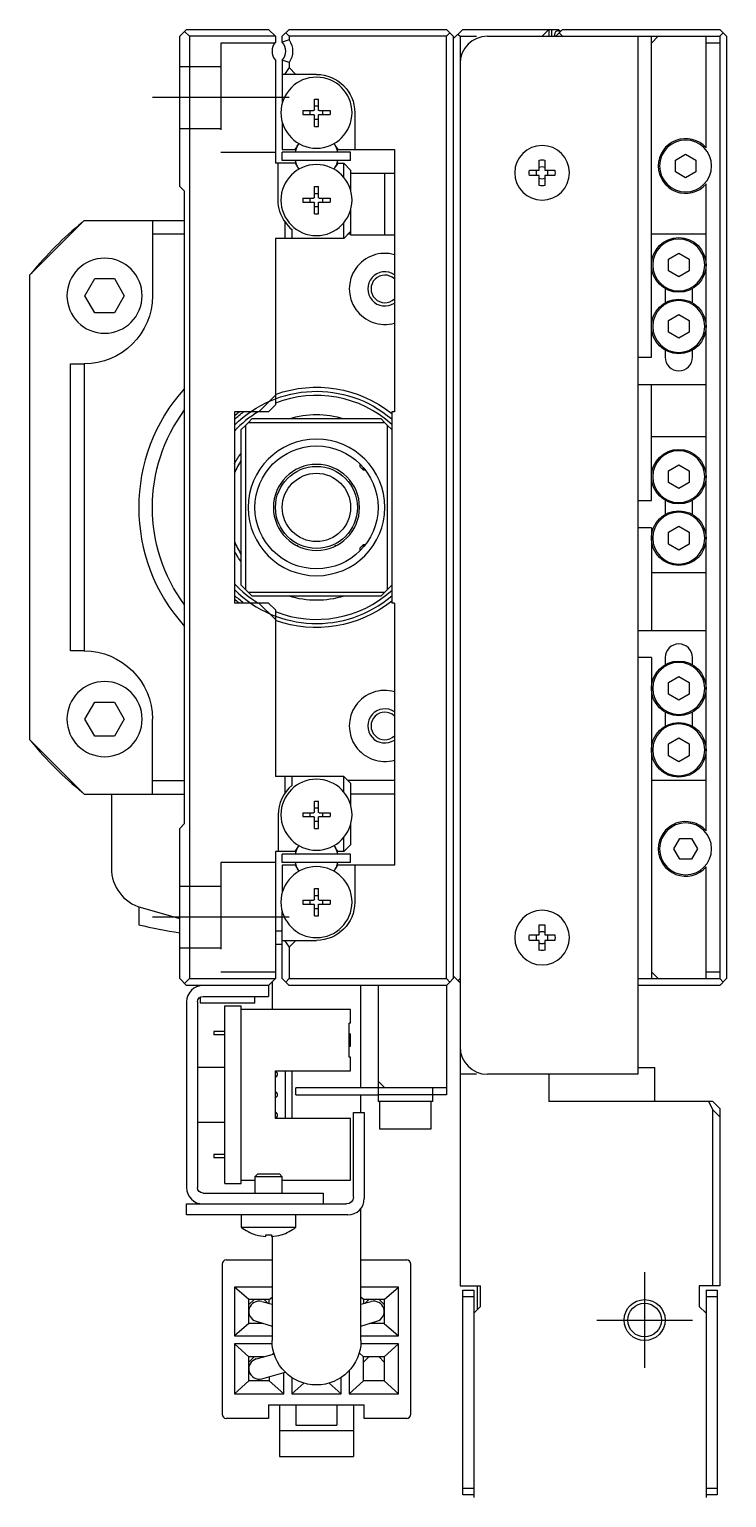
# Model space of a CAD drawing. Extents: x 0 to 909, y -8 to 488.
# Drawn here: x 0 to 51, y 288.2 to 395.7 of the extents above; entities that cross this region are included whole.
import ezdxf

# ---------------------------------------------------------------- set-up
doc = ezdxf.new("R2010")
doc.units = 0
doc.header["$LTSCALE"] = 0.5
doc.linetypes.add('CENTER', pattern=[50.8, 31.75, -6.35, 6.35, -6.35])
doc.linetypes.add('DASHED', pattern=[19.05, 12.7, -6.35])
for name, color, linetype in [('MSM_CENTER', 1, 'CENTER'), ('MSM_CONTINUOUS', 7, 'CONTINUOUS'), ('MSM_DASHED', 4, 'DASHED'), ('MSM_NARROW', 5, 'CONTINUOUS')]:
    doc.layers.add(name, color=color, linetype=linetype)

msp = doc.modelspace()

# ---------------------------------------------------------------- linework, layer by layer
at = {"layer": 'MSM_CENTER'}
for p, q in [((19, 390.72), (9, 390.72)), ((19, 330.72), (9, 330.72)), ((45, 304.72), (45, 297.72)), ((41.5, 301.22), (48.5, 301.22))]:
    msp.add_line(p, q, dxfattribs=at)
at = {"layer": 'MSM_CONTINUOUS'}
for p, q in [((11, 395.22), (11.5, 395.72)), ((11.5, 395.72), (17.5, 395.72)), ((18, 395.22), (17.5, 395.72)), ((18.5, 395.22), (19, 395.72)), ((19, 395.72), (30.5, 395.72)), ((31, 395.22), (30.5, 395.72)), ((31.7, 395.72), (31, 395.02)), ((31.7, 395.72), (38.7, 395.72)), ((37.5, 395.22), (38, 395.72)), ((38, 395.72), (38, 395.22)), ((38.2, 395.72), (38.2, 395.22)), ((39, 395.72), (38.5, 395.22)), ((38.7, 395.72), (38.8, 395.62)), ((38.7, 395.62), (38.9, 395.62)), ((39, 395.72), (50.5, 395.72)), ((51, 395.22), (50.5, 395.72)), ((11, 384.22), (11, 395.22)), ((11.35, 395.57), (11.7, 395.22)), ((11.7, 395.22), (11.7, 326.22)), ((18, 395.22), (11.7, 395.22)), ((18, 395.22), (18, 394.78)), ((18.5, 394.78), (18.5, 395.22)), ((19, 394.95), (18.5, 394.78)), ((18.75, 395.47), (19, 395.22)), ((19, 395.22), (19, 394.95)), ((30.5, 395.22), (19, 395.22)), ((30.5, 395.22), (30.75, 395.47)), ((30.5, 326.22), (30.5, 395.22)), ((31, 395.22), (31, 326.22)), ((31.35, 395.37), (31.5, 395.22)), ((31.5, 395.22), (32.7, 395.22)), ((31.5, 395.22), (31.5, 303.72)), ((33.5, 395.22), (50.5, 395.22)), ((38.4, 395.32), (38.4, 395.22)), ((38.75, 395.47), (39, 395.22)), ((44.5, 395.22), (44.5, 319.22)), ((45.5, 394.72), (46, 395.22)), ((45.5, 371.72), (45.5, 395.22)), ((49.5, 387.04), (49.5, 395.22)), ((50.5, 394.72), (49.5, 394.72)), ((50.5, 395.22), (50.75, 395.47)), ((50.5, 395.22), (50.5, 326.22)), ((51, 395.22), (51, 326.22)), ((18, 393.46), (18, 385.92)), ((19, 393.29), (18.5, 393.46)), ((18.5, 393.46), (18.5, 390.33)), ((21, 392.42), (18.5, 392.42)), ((19, 392.92), (18.65, 392.42)), ((19, 393.29), (19, 392.92)), ((19.5, 392.42), (19, 392.92)), ((20.85, 390.62), (21.14, 390.62)), ((20.85, 389.83), (20.85, 390.62)), ((21.14, 389.83), (21.14, 390.62)), ((20, 389.77), (20.79, 389.77)), ((20, 389.77), (20, 389.48)), ((20, 389.48), (20.79, 389.48)), ((20.53, 389.48), (20.53, 389.77)), ((21.14, 390.09), (20.85, 390.09)), ((20.85, 388.62), (20.85, 389.42)), ((20.85, 389.15), (21.14, 389.15)), ((21.14, 388.62), (21.14, 389.42)), ((21.2, 389.77), (22, 389.77)), ((21.2, 389.48), (22, 389.48)), ((21.47, 389.48), (21.47, 389.77)), ((22, 389.77), (22, 389.48)), ((23.8, 389.62), (23.8, 386.92)), ((18.5, 388.91), (18.5, 386.92)), ((20.85, 388.62), (21.14, 388.62)), ((19.45, 386.92), (19.6, 387.18)), ((22.4, 387.18), (22.55, 386.92)), ((18.5, 386.92), (19.45, 386.92)), ((23.5, 386.72), (18.5, 386.72)), ((18.5, 386.12), (18.5, 386.72)), ((23.5, 386.12), (18.5, 386.12)), ((22.55, 386.92), (26.7, 386.92)), ((23.5, 386.12), (23.5, 386.72)), ((26.7, 386.92), (26.7, 367.72)), ((37.3, 385.42), (37.3, 386.15)), ((37.7, 386.15), (37.7, 385.42)), ((47.25, 386.15), (48, 386.59)), ((47.25, 385.29), (47.25, 386.15)), ((48, 386.59), (48.75, 386.15)), ((48.75, 386.15), (48.75, 385.29)), ((19.45, 385.92), (18, 385.92)), ((18.2, 383.22), (18.2, 385.92)), ((19.45, 385.92), (19.58, 385.7)), ((22.55, 385.92), (22.42, 385.7)), ((22.55, 385.92), (23, 385.92)), ((23, 384.88), (23, 385.92)), ((23.5, 385.42), (23, 385.92)), ((23.5, 385.42), (23.5, 383.93)), ((26.7, 385.17), (23.5, 385.17)), ((26, 380.67), (26, 385.17)), ((36.57, 385.42), (37.3, 385.42)), ((37.3, 385.02), (36.57, 385.02)), ((37.3, 384.29), (37.3, 385.02)), ((37.7, 385.42), (38.43, 385.42)), ((38.43, 385.02), (37.7, 385.02)), ((37.7, 385.02), (37.7, 384.29)), ((48, 384.85), (47.25, 385.29)), ((48.75, 385.29), (48, 384.85)), ((11.35, 383.87), (11, 384.22)), ((11.35, 337.57), (11.35, 383.87)), ((20.85, 384.22), (21.14, 384.22)), ((20.85, 383.43), (20.85, 384.22)), ((21.14, 383.43), (21.14, 384.22)), ((49.5, 337.04), (49.5, 384.4)), ((20, 383.37), (20.79, 383.37)), ((20, 383.37), (20, 383.08)), ((20, 383.08), (20.79, 383.08)), ((20.53, 383.08), (20.53, 383.37)), ((21.14, 383.69), (20.85, 383.69)), ((20.85, 382.22), (20.85, 383.02)), ((20.85, 382.75), (21.14, 382.75)), ((21.14, 382.22), (21.14, 383.02)), ((21.2, 383.37), (22, 383.37)), ((21.2, 383.08), (22, 383.08)), ((21.47, 383.08), (21.47, 383.37)), ((22, 383.37), (22, 383.08)), ((4, 381.72), (0, 377.72)), ((4, 381.72), (11.35, 381.72)), ((9, 381.72), (9, 376.22)), ((20.85, 382.22), (21.14, 382.22)), ((23.5, 382.51), (23.5, 380.67)), ((11.35, 380.72), (9, 380.72)), ((18.7, 380.42), (18.7, 381.62)), ((19.2, 381.08), (19.2, 380.42)), ((23, 380.42), (23, 381.56)), ((23, 380.42), (23.5, 380.92)), ((23.5, 380.72), (23.3, 380.72)), ((23.5, 380.67), (26.7, 380.67)), ((49.5, 380.72), (45.5, 380.72)), ((23, 380.42), (18, 380.42)), ((18, 380.42), (18, 368.22)), ((46.75, 378.9), (47.5, 379.34)), ((46.75, 378.04), (46.75, 378.9)), ((47.5, 379.34), (48.25, 378.9)), ((48.25, 378.9), (48.25, 378.04)), ((0, 377.72), (0, 343.72)), ((4.06, 376.22), (4.78, 377.47)), ((4.78, 377.47), (6.22, 377.47)), ((6.22, 377.47), (6.94, 376.22)), ((47.5, 377.6), (46.75, 378.04)), ((48.25, 378.04), (47.5, 377.6)), ((46.5, 376.74), (46.5, 375.7)), ((48.5, 375.7), (48.5, 376.74)), ((4.78, 374.97), (4.06, 376.22)), ((6.94, 376.22), (6.22, 374.97)), ((6.22, 374.97), (4.78, 374.97)), ((46.75, 374.4), (47.5, 374.84)), ((46.75, 373.54), (46.75, 374.4)), ((47.5, 374.84), (48.25, 374.4)), ((48.25, 374.4), (48.25, 373.54)), ((47.5, 373.1), (46.75, 373.54)), ((48.25, 373.54), (47.5, 373.1)), ((46.5, 372.24), (46.5, 371.72)), ((48.5, 371.72), (48.5, 372.24)), ((3, 350.22), (3, 371.22)), ((3, 371.22), (4, 371.22)), ((4, 371.22), (4, 350.22)), ((44.5, 371.72), (45.5, 371.72)), ((16.79, 367.72), (18, 368.93)), ((44.5, 369.72), (49.5, 369.72)), ((45.5, 361.22), (45.5, 369.72)), ((17.5, 367.72), (15, 367.72)), ((15, 367.72), (15, 353.72)), ((18, 368.22), (17.5, 367.72)), ((26.5, 367.72), (26.5, 353.72)), ((26.7, 367.72), (26.5, 367.72)), ((15.5, 366.42), (15.8, 366.72)), ((16, 366.92), (15.8, 366.72)), ((15.8, 366.72), (15.8, 354.72)), ((16, 366.92), (16.3, 367.22)), ((26, 366.92), (16, 366.92)), ((16.3, 367.22), (25.7, 367.22)), ((25.7, 367.22), (26, 366.92)), ((26.2, 366.72), (26, 366.92)), ((26.2, 354.72), (26.2, 366.72)), ((26.2, 366.72), (26.5, 366.42)), ((15.5, 355.02), (15.5, 366.42)), ((45.5, 365.92), (49.5, 365.92)), ((24.2, 363.7), (24.2, 363.88)), ((24.2, 363.7), (24.42, 363.47)), ((24.42, 363.64), (24.42, 363.47)), ((24.42, 363.47), (24.56, 363.47)), ((24.56, 363.47), (24.56, 363.47)), ((46.75, 363.4), (47.5, 363.84)), ((46.75, 362.54), (46.75, 363.4)), ((47.5, 363.84), (48.25, 363.4)), ((48.25, 363.4), (48.25, 362.54)), ((47.5, 362.1), (46.75, 362.54)), ((48.25, 362.54), (47.5, 362.1)), ((44.5, 361.22), (45.5, 361.22)), ((46.5, 361.24), (46.5, 360.2)), ((48.5, 360.2), (48.5, 361.24)), ((18.03, 359.66), (18.03, 359.66)), ((23.96, 359.66), (23.96, 359.66)), ((45.5, 359.22), (44.5, 359.22)), ((45.5, 359.22), (45.5, 351.72)), ((46.75, 358.9), (47.5, 359.34)), ((47.5, 359.34), (48.25, 358.9)), ((46.75, 358.04), (46.75, 358.9)), ((47.5, 357.6), (46.75, 358.04)), ((48.25, 358.04), (47.5, 357.6)), ((48.25, 358.9), (48.25, 358.04)), ((19.56, 357.92), (19.62, 357.92)), ((19.69, 357.86), (19.62, 357.92)), ((22.37, 357.92), (22.31, 357.86)), ((22.37, 357.92), (22.44, 357.92)), ((24.42, 357.97), (24.2, 357.75)), ((24.2, 357.56), (24.2, 357.75)), ((24.42, 357.97), (24.42, 357.8)), ((24.56, 357.97), (24.42, 357.97)), ((24.56, 357.97), (24.56, 357.97)), ((49.5, 355.92), (45.5, 355.92)), ((16.3, 354.22), (15.5, 355.02)), ((26.5, 355.02), (26.2, 354.72)), ((17.5, 353.72), (15, 353.72)), ((16, 354.52), (26, 354.52)), ((25.7, 354.22), (16.3, 354.22)), ((18, 352.51), (16.79, 353.72)), ((17.5, 353.72), (18, 353.22)), ((26, 354.52), (25.7, 354.22)), ((26, 354.52), (26.2, 354.72)), ((26.7, 353.72), (26.5, 353.72)), ((26.7, 353.72), (26.7, 334.52)), ((18, 353.22), (18, 341.02)), ((44.5, 351.72), (49.5, 351.72)), ((4, 350.22), (3, 350.22)), ((45.5, 349.72), (44.5, 349.72)), ((45.5, 349.72), (45.5, 326.22)), ((46.5, 349.72), (46.5, 349.2)), ((48.5, 349.2), (48.5, 349.72)), ((46.75, 347.9), (47.5, 348.34)), ((47.5, 348.34), (48.25, 347.9)), ((46.75, 347.04), (46.75, 347.9)), ((48.25, 347.9), (48.25, 347.04)), ((4.06, 345.22), (4.78, 346.47)), ((4.78, 346.47), (6.22, 346.47)), ((6.22, 346.47), (6.94, 345.22)), ((47.5, 346.6), (46.75, 347.04)), ((48.25, 347.04), (47.5, 346.6)), ((4.78, 343.97), (4.06, 345.22)), ((6.94, 345.22), (6.22, 343.97)), ((9, 339.72), (9, 345.22)), ((46.5, 345.74), (46.5, 344.7)), ((48.5, 344.7), (48.5, 345.74)), ((0, 343.72), (4, 339.72)), ((6.22, 343.97), (4.78, 343.97)), ((46.75, 343.4), (47.5, 343.84)), ((46.75, 342.54), (46.75, 343.4)), ((47.5, 343.84), (48.25, 343.4)), ((48.25, 343.4), (48.25, 342.54)), ((47.5, 342.1), (46.75, 342.54)), ((48.25, 342.54), (47.5, 342.1)), ((23, 341.02), (18, 341.02)), ((18.7, 339.82), (18.7, 341.02)), ((19.2, 341.02), (19.2, 340.37)), ((23, 339.88), (23, 341.02)), ((23.5, 340.52), (23, 341.02)), ((4, 339.72), (11.35, 339.72)), ((6, 339.72), (6, 334.3)), ((9, 340.72), (11.35, 340.72)), ((26.7, 340.72), (23.3, 340.72)), ((23.5, 340.52), (23.5, 338.93)), ((26.7, 339.72), (23.5, 339.72)), ((49.5, 340.72), (45.5, 340.72)), ((20.85, 339.22), (21.14, 339.22)), ((20.85, 338.43), (20.85, 339.22)), ((21.14, 338.69), (20.85, 338.69)), ((21.14, 338.43), (21.14, 339.22)), ((11, 337.22), (11.35, 337.57)), ((18.2, 338.22), (18.2, 335.52)), ((20, 338.37), (20.79, 338.37)), ((20, 338.37), (20, 338.08)), ((20, 338.08), (20.79, 338.08)), ((20.53, 338.08), (20.53, 338.37)), ((20.85, 337.22), (20.85, 338.02)), ((20.85, 337.75), (21.14, 337.75)), ((21.14, 337.22), (21.14, 338.02)), ((21.2, 338.37), (22, 338.37)), ((21.2, 338.08), (22, 338.08)), ((21.47, 338.08), (21.47, 338.37)), ((22, 338.37), (22, 338.08)), ((11, 326.22), (11, 337.22)), ((20.85, 337.22), (21.14, 337.22)), ((23, 335.52), (23, 336.56)), ((23.5, 337.51), (23.5, 336.02)), ((18, 335.52), (18, 326.22)), ((19.45, 335.52), (18, 335.52)), ((19.45, 335.52), (19.58, 335.74)), ((22.55, 335.52), (22.42, 335.74)), ((23, 335.52), (22.55, 335.52)), ((23, 335.52), (23.5, 336.02)), ((47.13, 335.72), (47.57, 336.47)), ((47.57, 334.97), (47.13, 335.72)), ((47.57, 336.47), (48.43, 336.47)), ((48.43, 336.47), (48.87, 335.72)), ((48.87, 335.72), (48.43, 334.97)), ((23.5, 335.32), (18.5, 335.32)), ((18.5, 334.72), (18.5, 335.32)), ((23.5, 334.72), (18.5, 334.72)), ((19.45, 334.52), (18.5, 334.52)), ((18.5, 334.52), (18.5, 332.53)), ((19.45, 334.52), (19.6, 334.26)), ((22.4, 334.26), (22.55, 334.52)), ((26.7, 334.52), (22.55, 334.52)), ((23.5, 334.72), (23.5, 335.32)), ((23.8, 334.52), (23.8, 331.82)), ((48.43, 334.97), (47.57, 334.97)), ((49.5, 326.22), (49.5, 334.4)), ((20.85, 332.82), (21.14, 332.82)), ((20.85, 332.03), (20.85, 332.82)), ((21.14, 332.29), (20.85, 332.29)), ((21.14, 332.03), (21.14, 332.82)), ((8, 331.47), (8, 330.15)), ((8.17, 331.42), (11, 330.61)), ((18.5, 326.22), (18.5, 331.11)), ((20, 331.97), (20.79, 331.97)), ((20, 331.97), (20, 331.68)), ((20, 331.68), (20.79, 331.68)), ((20.53, 331.68), (20.53, 331.97)), ((20.85, 330.82), (20.85, 331.62)), ((20.85, 331.35), (21.14, 331.35)), ((21.14, 330.82), (21.14, 331.62)), ((21.2, 331.97), (22, 331.97)), ((21.2, 331.68), (22, 331.68)), ((21.47, 331.68), (21.47, 331.97)), ((22, 331.97), (22, 331.68)), ((20.85, 330.82), (21.14, 330.82)), ((37.3, 329.42), (37.3, 330.15)), ((37.7, 330.15), (37.7, 329.42)), ((18, 329.72), (18.5, 329.72)), ((18.5, 329.02), (21, 329.02)), ((18.65, 329.02), (19, 328.52)), ((19, 328.52), (19.5, 329.02)), ((36.57, 329.42), (37.3, 329.42)), ((37.3, 329.02), (36.57, 329.02)), ((37.3, 328.29), (37.3, 329.02)), ((37.7, 329.42), (38.43, 329.42)), ((38.43, 329.02), (37.7, 329.02)), ((37.7, 329.02), (37.7, 328.29)), ((18.5, 328.72), (18, 328.72)), ((19, 328.52), (19, 326.22)), ((11, 326.22), (11.5, 325.72)), ((11.7, 326.22), (11.35, 325.87)), ((11.7, 326.22), (18, 326.22)), ((17.5, 325.72), (18, 326.22)), ((17.75, 325.97), (17.75, 323.97)), ((18.75, 325.97), (18.5, 326.22)), ((19, 326.22), (18.75, 325.97)), ((18.75, 325.97), (19, 325.72)), ((19, 326.22), (30.5, 326.22)), ((30.75, 325.97), (30.5, 326.22)), ((30.5, 325.72), (30.75, 325.97)), ((31, 326.22), (30.75, 325.97)), ((31, 326.42), (31.5, 325.92)), ((31.5, 326.22), (31.35, 326.07)), ((44.5, 326.22), (50.5, 326.22)), ((46, 326.22), (45.5, 326.72)), ((49.5, 326.72), (50.5, 326.72)), ((50.75, 325.97), (50.5, 326.22)), ((50.5, 325.72), (51, 326.22)), ((17.5, 325.72), (11.5, 325.72)), ((12.5, 324.87), (12.5, 324.42)), ((12.7, 324.92), (17.5, 324.92)), ((16.5, 324.42), (16.5, 324.92)), ((17.5, 325.72), (17.5, 324.92)), ((30.5, 325.72), (19, 325.72)), ((24.25, 318.22), (24.25, 325.72)), ((25.5, 325.72), (25.5, 317.22)), ((30.5, 325.72), (30.5, 317.72)), ((50.5, 325.72), (44.5, 325.72)), ((11.5, 324.52), (11.5, 310.92)), ((12.3, 324.52), (12.3, 310.92)), ((16.5, 324.42), (12.5, 324.42)), ((14.3, 311.22), (14.3, 324.22)), ((14.3, 324.22), (15.5, 324.22)), ((15.5, 311.22), (15.5, 324.22)), ((23.5, 323.97), (15.5, 323.97)), ((23.5, 322.97), (23.5, 323.97)), ((23.5, 322.97), (23.4, 322.97)), ((23.4, 320.47), (23.4, 322.97)), ((14.3, 322.35), (13.5, 322.35)), ((13.5, 322.35), (13.5, 322.1)), ((14.3, 322.1), (13.5, 322.1)), ((23.4, 322.17), (23.5, 322.17)), ((23.4, 321.8), (23.5, 321.8)), ((23.4, 321.65), (23.5, 321.65)), ((23.5, 321.27), (23.5, 322.17)), ((23.4, 321.27), (23.5, 321.27)), ((23.5, 320.47), (23.4, 320.47)), ((23.5, 319.47), (23.5, 320.47)), ((14.3, 319.72), (12.3, 319.72)), ((18, 315.97), (18, 319.47)), ((18, 319.47), (23.5, 319.47)), ((18.7, 319.47), (18.7, 315.97)), ((19.2, 319.47), (19.2, 315.97)), ((44.5, 319.72), (45.75, 319.72)), ((45.75, 317.22), (45.75, 319.72)), ((19.5, 317.72), (19.5, 318.22)), ((30.5, 318.22), (19.5, 318.22)), ((26, 318.22), (25.5, 318.72)), ((29.5, 317.22), (29.5, 318.22)), ((32.7, 319.22), (31.5, 319.22)), ((44.5, 319.22), (33.5, 319.22)), ((38, 319.22), (38, 317.22)), ((19.5, 317.72), (25.5, 317.72)), ((24.25, 316.42), (24.25, 317.72)), ((29.5, 317.72), (25.5, 317.72)), ((29.5, 317.22), (25.5, 317.22)), ((25.6, 317.22), (25.6, 315.22)), ((29.4, 315.22), (29.4, 317.22)), ((30.5, 317.72), (29.5, 317.72)), ((50, 317.22), (38, 317.22)), ((50, 316.61), (49.69, 317.22)), ((50, 317.22), (50.5, 316.72)), ((23.7, 310.22), (23.7, 316.42)), ((23.7, 316.42), (24.5, 316.42)), ((24.5, 316.42), (24.5, 310.12)), ((50, 303.72), (50, 316.61)), ((50.5, 316.11), (50, 316.61)), ((50.5, 316.72), (50.5, 303.72)), ((12.3, 315.72), (14.3, 315.72)), ((23.5, 315.97), (18, 315.97)), ((23.5, 311.47), (23.5, 315.97)), ((25.6, 315.22), (29.4, 315.22)), ((13.5, 313.35), (13.5, 313.1)), ((14.3, 313.35), (13.5, 313.35)), ((14.3, 313.1), (13.5, 313.1)), ((16.7, 311.92), (16.5, 311.72)), ((16.7, 311.92), (18.3, 311.92)), ((18.5, 311.72), (18.3, 311.92)), ((14.3, 311.22), (15.5, 311.22)), ((15.5, 311.47), (16.5, 311.47)), ((18.5, 311.72), (16.5, 311.72)), ((16.5, 311.72), (16.5, 310.52)), ((18.5, 310.52), (18.5, 311.72)), ((18.5, 311.47), (23.5, 311.47)), ((11.5, 308.92), (11.5, 309.72)), ((11.5, 309.72), (23.2, 309.72)), ((12.7, 310.52), (21.5, 310.52)), ((21.5, 310.52), (21.5, 309.72)), ((23.3, 308.92), (11.5, 308.92)), ((15.5, 308.92), (15.5, 308.02)), ((19.5, 308.02), (19.5, 308.92)), ((24.25, 299.72), (24.25, 309.39)), ((15.5, 308.02), (19.5, 308.02)), ((16.55, 307.46), (16.57, 307.46)), ((17.3, 307.46), (17.7, 307.46)), ((17.3, 307.33), (17.3, 307.46)), ((17.7, 307.46), (17.7, 307.33)), ((18.43, 307.46), (18.45, 307.46)), ((17.75, 307.38), (17.75, 299.72)), ((14.1, 305.32), (14.1, 294.32)), ((14.4, 305.62), (17.75, 305.62)), ((24.25, 305.62), (27.6, 305.62)), ((27.9, 294.32), (27.9, 305.32)), ((17.75, 303.62), (15, 303.62)), ((16.05, 302.72), (15, 303.62)), ((15, 303.62), (15, 300.07)), ((27, 303.62), (24.25, 303.62)), ((25.95, 302.72), (27, 303.62)), ((27, 300.07), (27, 303.62)), ((31.5, 303.72), (33, 303.72)), ((31.7, 303.42), (32.5, 303.42)), ((31.7, 288.42), (31.7, 303.42)), ((32.5, 303.42), (32.5, 288.22)), ((32.75, 303.72), (32.75, 301.97)), ((33, 302.22), (33, 303.72)), ((50.5, 303.72), (49, 303.72)), ((49, 303.72), (49, 302.22)), ((49.5, 303.42), (50.3, 303.42)), ((49.5, 303.42), (49.5, 288.22)), ((50.3, 303.42), (50.3, 288.42)), ((17.55, 302.72), (16.05, 302.72)), ((16.05, 300.97), (16.05, 302.72)), ((16.05, 302.35), (16.43, 302.72)), ((17.75, 302.35), (17.01, 302.56)), ((17.18, 302.72), (17.46, 302.43)), ((17.55, 302.72), (17.75, 302.89)), ((17.55, 302.41), (17.55, 302.72)), ((24.45, 302.72), (24.25, 302.89)), ((24.99, 302.56), (24.25, 302.35)), ((24.45, 302.72), (24.45, 302.41)), ((25.95, 302.72), (24.45, 302.72)), ((24.54, 302.43), (24.83, 302.72)), ((25.58, 302.72), (25.95, 302.35)), ((25.95, 302.72), (25.95, 300.97)), ((32.5, 302.92), (31.7, 302.92)), ((33, 302.22), (32.5, 301.72)), ((49.5, 301.72), (49, 302.22)), ((50.3, 302.92), (49.5, 302.92)), ((16.59, 301.13), (17.75, 300.78)), ((24.25, 300.78), (25.41, 301.13)), ((16.05, 300.97), (15, 300.07)), ((15, 300.07), (17.75, 300.07)), ((17.11, 300.97), (16.05, 300.97)), ((24.25, 300.07), (27, 300.07)), ((25.95, 300.97), (24.89, 300.97)), ((25.95, 300.97), (27, 300.07)), ((17.76, 299.47), (15, 299.47)), ((15, 299.47), (15, 295.82)), ((16.05, 298.52), (15, 299.47)), ((27, 299.47), (24.24, 299.47)), ((25.95, 298.52), (27, 299.47)), ((27, 295.82), (27, 299.47)), ((17.14, 298.52), (16.05, 298.52)), ((16.05, 296.77), (16.05, 298.52)), ((16.05, 298.15), (16.43, 298.52)), ((17.9, 298.73), (16.6, 298.37)), ((17.73, 298.68), (17.88, 298.82)), ((24.45, 298.52), (24.12, 298.82)), ((25.95, 298.52), (24.45, 298.52)), ((24.45, 296.77), (24.45, 298.52)), ((24.45, 298.15), (24.83, 298.52)), ((25.58, 298.52), (25.95, 298.15)), ((25.95, 298.52), (25.95, 296.77)), ((16.05, 296.77), (15, 295.82)), ((17.55, 296.77), (16.05, 296.77)), ((17, 296.92), (18.72, 297.4)), ((17.55, 297.08), (17.55, 296.77)), ((17.55, 296.77), (18.6, 295.82)), ((18.6, 295.82), (18.6, 297.37)), ((19.2, 297.01), (19.2, 295.82)), ((22.8, 295.82), (22.8, 297.01)), ((23.4, 297.53), (23.4, 295.82)), ((24.45, 296.77), (23.4, 295.82)), ((25.95, 296.77), (24.45, 296.77)), ((25.95, 296.77), (27, 295.82)), ((15, 295.82), (18.6, 295.82)), ((20.07, 296.61), (19.2, 295.82)), ((19.2, 295.82), (22.8, 295.82)), ((21.93, 296.61), (22.8, 295.82)), ((23.4, 295.82), (27, 295.82)), ((17.5, 295.02), (24.5, 295.02)), ((17.5, 295.02), (17.5, 294.02)), ((18.3, 295.02), (18.3, 291.22)), ((19.5, 295.02), (19.5, 293.52)), ((22.5, 295.02), (22.5, 293.52)), ((23.7, 295.02), (23.7, 291.22)), ((24.5, 294.02), (24.5, 295.02)), ((17.5, 294.02), (14.4, 294.02)), ((19.5, 293.52), (22.5, 293.52)), ((27.6, 294.02), (24.5, 294.02)), ((18.3, 293.13), (23.7, 293.13)), ((18.3, 291.22), (23.7, 291.22)), ((31.7, 288.92), (32.5, 288.92)), ((32.5, 288.42), (31.7, 288.42)), ((49.5, 288.92), (50.3, 288.92)), ((50.3, 288.42), (49.5, 288.42))]:
    msp.add_line(p, q, dxfattribs=at)
at = {"layer": 'MSM_CONTINUOUS', "extrusion": (0, 0, -1)}
for centre, radius in [((-21, 389.62), 2.6), ((-37.5, 385.22), 2), ((-48, 385.72), 1.9), ((-21, 383.22), 2.6), ((-47.5, 378.47), 1.9), ((-5.5, 376.22), 2.75), ((-47.5, 373.97), 1.9), ((-21, 360.72), 5), ((-47.5, 362.97), 1.9), ((-21, 360.72), 3.15), ((-47.5, 358.47), 1.9), ((-47.5, 347.47), 1.9), ((-5.5, 345.22), 2.75), ((-47.5, 342.97), 1.9), ((-21, 338.22), 2.6), ((-48, 335.72), 1.9), ((-21, 331.82), 2.6), ((-37.5, 329.22), 2)]:
    msp.add_circle(centre, radius, dxfattribs=at)
at = {"layer": 'MSM_CONTINUOUS'}
for centre, radius in [((47.5, 378.47), 2), ((47.5, 373.97), 2), ((21, 360.72), 4.5), ((47.5, 362.97), 2), ((21, 360.72), 3), ((47.5, 358.47), 2), ((47.5, 347.47), 2), ((47.5, 342.97), 2), ((45, 301.22), 1.23)]:
    msp.add_circle(centre, radius, dxfattribs=at)
for centre, radius, start, end in [((38.7, 395.32), 0.3, 90, 180), ((18.75, 394.12), 1, 138.5904, 221.4096), ((17.75, 394.12), 1, 318.5904, 41.4096), ((33.5, 393.22), 2, 90, 180), ((21, 386.42), 1.59, 143.8028, 169.1069), ((21, 386.42), 1.59, 10.8931, 36.1972), ((48, 385.72), 2, 41.4096, 318.5904), ((21, 386.42), 1.59, 190.8931, 216.1972), ((21, 386.42), 1.59, 323.8028, 349.1069), ((21.11, 386.54), 1.75, 208.6217, 217.006), ((20.88, 386.54), 1.75, 322.994, 331.3783), ((37.5, 385.22), 0.435, 152.6335, 207.3665), ((37.5, 385.22), 0.435, 62.6335, 117.3665), ((37.5, 385.22), 0.435, 332.6335, 27.3665), ((37.5, 385.22), 0.435, 242.6335, 297.3665), ((21, 360.72), 27, 129.3765, 140.6235), ((21, 383.22), 2.8, 214.7719, 229.9948), ((26, 376.72), 2.6, 74.058, 285.9428), ((26, 376.72), 1.01, 45.9346, 314.0654), ((47.5, 371.72), 1, 180, 0), ((21, 360.72), 13, 137.9284, 222.0716), ((21, 360.72), 8.2, 47.8764, 111.4601), ((21, 360.72), 8.2, 121.3881, 137.0297), ((21, 360.72), 6.5, 147.7958, 157.3801), ((21, 360.72), 6.5, 202.6199, 212.2042), ((21, 360.72), 8.2, 222.9703, 238.6119), ((21, 360.72), 8.5, 225.0991, 310.3202), ((21, 360.72), 8.2, 248.5399, 312.1236), ((47.5, 349.72), 1, 0, 180), ((26, 344.72), 2.6, 74.0572, 285.942), ((26, 344.72), 1.01, 45.9346, 314.0654), ((21, 360.72), 27, 219.3765, 230.6235), ((21, 338.22), 2.8, 130.0052, 180), ((48, 335.72), 2, 41.4096, 318.5904), ((21, 335.02), 1.59, 143.8028, 169.1069), ((21, 335.02), 1.59, 10.8931, 36.1972), ((21, 335.02), 1.59, 190.8931, 216.1972), ((21, 335.02), 1.59, 323.8028, 349.1069), ((9, 334.3), 3, 180, 254.0042), ((21.11, 335.14), 1.75, 210, 217.006), ((20.88, 335.14), 1.75, 322.994, 330), ((21, 388.73), 60, 257.4867, 260.4059), ((37.5, 329.22), 0.435, 152.6335, 207.3665), ((37.5, 329.22), 0.435, 62.6335, 117.3665), ((37.5, 329.22), 0.435, 332.6335, 27.3665), ((37.5, 329.22), 0.435, 242.6335, 297.3665), ((12.7, 324.52), 1.2, 90, 180), ((33.5, 321.22), 2, 180, 270), ((17.9, 319.22), 0.25, 293.5782, 66.4218), ((17.9, 317.72), 0.25, 293.5782, 66.4218), ((17.9, 316.22), 0.25, 293.5782, 66.4218), ((12.7, 310.92), 1.2, 180, 270), ((23.3, 310.12), 1.2, 270, 0), ((17.5, 310.52), 3.2, 231.3178, 252.73), ((17.5, 310.52), 3.19, 253.0947, 266.4096), ((17.5, 310.52), 3.19, 273.5904, 286.9053), ((17.5, 310.52), 3.2, 287.27, 308.6822), ((14.4, 305.32), 0.3, 90, 180), ((27.6, 305.32), 0.3, 0, 90), ((16.8, 301.85), 0.75, 73.4791, 253.4791), ((25.2, 301.85), 0.75, 286.5209, 106.5209), ((16.8, 297.65), 0.75, 105.6242, 285.6242), ((14.4, 294.32), 0.3, 180, 270), ((27.6, 294.32), 0.3, 270, 0)]:
    msp.add_arc(centre, radius, start, end, dxfattribs=at)
at = {"layer": 'MSM_CONTINUOUS', "extrusion": (0, 0, -1)}
for centre, radius, start, end in [((-17.75, 394.12), 1.5, 146.4427, 213.5573), ((-21, 389.62), 2.8, 90, 180), ((-20.79, 389.83), 0.06, 180, 270), ((-20.79, 389.42), 0.06, 90, 180), ((-21.2, 389.83), 0.06, 270, 0), ((-21.2, 389.42), 0.06, 0, 90), ((-21.11, 386.31), 1.75, 30, 37.006), ((-20.88, 386.31), 1.75, 142.994, 150), ((-37.5, 385.22), 0.95, 77.8468, 102.1532), ((-37.5, 385.22), 0.95, 347.8468, 12.1532), ((-37.5, 385.22), 0.95, 167.8468, 192.1532), ((-37.5, 385.22), 0.95, 257.8468, 282.1532), ((-21, 383.22), 2.8, 325.2281, 0), ((-20.79, 383.43), 0.06, 180, 270), ((-20.79, 383.02), 0.06, 90, 180), ((-21.2, 383.43), 0.06, 270, 0), ((-21.2, 383.02), 0.06, 0, 90), ((-4, 376.22), 5, 180, 270), ((-21, 360.72), 8.5, 45.0991, 130.3202), ((-21, 360.72), 8.8, 70.0677, 128.6822), ((-21, 360.72), 12, 323.5298, 36.4702), ((-21, 360.72), 9, 48.1897, 51.0576), ((-21, 360.72), 8.8, 47.0141, 52.6982), ((-21, 360.72), 6.8, 72.9174, 107.0826), ((-21, 360.72), 6.8, 28.0725, 36.0189), ((-21, 360.72), 6.8, 323.9811, 331.9275), ((-21, 360.72), 8.8, 307.3018, 312.9859), ((-21, 360.72), 9, 308.9424, 311.8103), ((-21, 360.72), 8.8, 231.3178, 289.9323), ((-21, 360.72), 6.8, 252.9174, 287.0826), ((-4, 345.22), 5, 90, 180), ((-20.79, 338.43), 0.06, 180, 270), ((-20.79, 338.02), 0.06, 90, 180), ((-21.2, 338.43), 0.06, 270, 0), ((-21.2, 338.02), 0.06, 0, 90), ((-21.11, 334.91), 1.75, 28.6217, 37.006), ((-20.88, 334.91), 1.75, 142.994, 151.3783), ((-20.79, 332.03), 0.06, 180, 270), ((-20.79, 331.62), 0.06, 90, 180), ((-21, 331.82), 2.8, 180, 270), ((-21.2, 332.03), 0.06, 270, 0), ((-21.2, 331.62), 0.06, 0, 90), ((-37.5, 329.22), 0.95, 77.8468, 102.1532), ((-37.5, 329.22), 0.95, 347.8468, 12.1532), ((-37.5, 329.22), 0.95, 167.8468, 192.1532), ((-37.5, 329.22), 0.95, 257.8468, 282.1532), ((-12.7, 324.52), 0.4, 0, 90), ((-12.7, 310.92), 0.4, 270, 0), ((-23.2, 310.22), 0.5, 180, 270), ((-21, 299.72), 3.25, 180, 360)]:
    msp.add_arc(centre, radius, start, end, dxfattribs=at)
at = {"layer": 'MSM_DASHED'}
for p, q in [((14, 394.72), (14, 386.72)), ((17.95, 394.72), (14, 394.72)), ((14, 392.97), (11, 392.97)), ((11, 388.47), (14, 388.47)), ((14, 386.72), (18, 386.72)), ((14, 334.72), (14, 326.72)), ((18, 334.72), (14, 334.72)), ((14, 332.97), (11, 332.97)), ((11, 328.47), (14, 328.47)), ((14, 326.72), (18, 326.72))]:
    msp.add_line(p, q, dxfattribs=at)
at = {"layer": 'MSM_NARROW'}
for p, q in [((24.56, 363.47), (24.56, 363.47)), ((24.56, 357.97), (24.56, 357.97))]:
    msp.add_line(p, q, dxfattribs=at)
for centre, radius in [((21, 360.72), 2.5), ((45, 301.22), 1.5)]:
    msp.add_circle(centre, radius, dxfattribs=at)
for centre in [(26, 376.72), (26, 344.72)]:
    msp.add_arc(centre, 1.25, 55.9442, 304.0558, dxfattribs=at)

doc.saveas('drawing.dxf')
